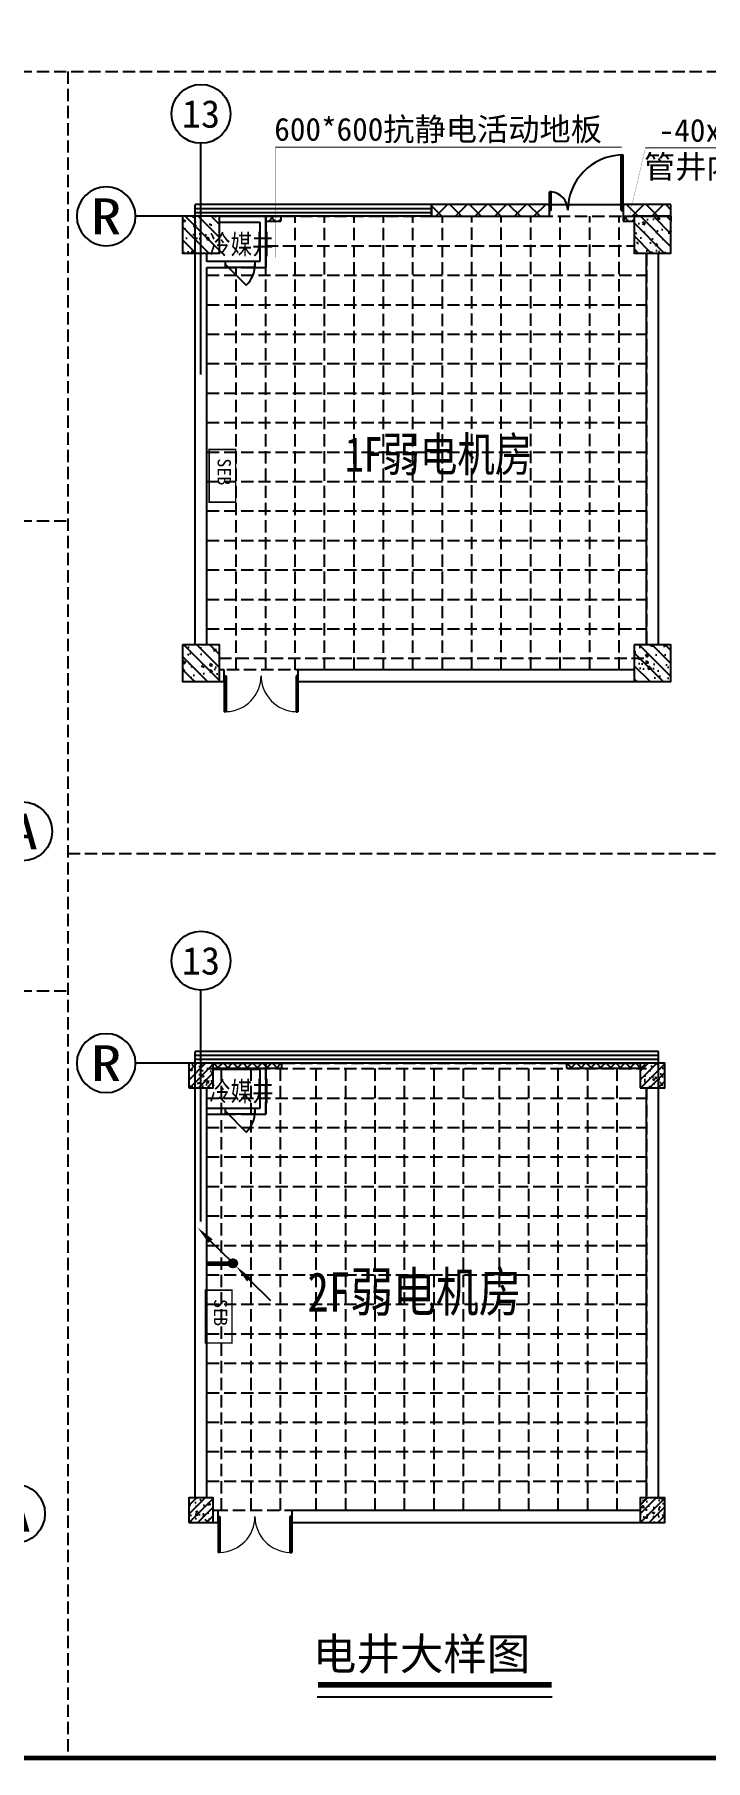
# Model space of a CAD drawing. Header units: millimetres. Extents: x -633009578 to 5705885, y -633235091 to 2571734.
# Drawn here: x 2508009 to 2521682, y 2071621 to 2106762 of the extents above; entities that cross this region are included whole.
import ezdxf
from ezdxf.enums import TextEntityAlignment as Align

# ---------------------------------------------------------------- set-up
doc = ezdxf.new("R2010")
doc.units = ezdxf.units.MM
doc.header["$LTSCALE"] = 1000
doc.header["$MEASUREMENT"] = 0
doc.linetypes.add('__DASH', pattern=[0.35, 0.25, -0.1])
doc.layers.get('0').update_dxf_attribs({"color": 9})
for name, color, linetype in [('000000000000电气', 7, 'Continuous'), ('A-COLUM(柱)', 255, 'Continuous'), ('A-DOOR(门）', 4, 'Continuous'), ('A-HATH(填充)', 8, 'Continuous'), ('A-TEXT(房间)', 243, 'Continuous'), ('A-WALL(墙)', 255, 'Continuous'), ('AXIS_TEXT', 7, 'Continuous'), ('C-AXIS(轴号)', 3, 'Continuous'), ('PUB_TEXT', 7, 'Continuous'), ('WALL', 9, 'Continuous'), ('WSB', 1, 'Continuous'), ('电-弱电平面-箭头', 3, 'Continuous'), ('电-强电平面-标注', 3, 'Continuous'), ('电-接地防雷-接地线', 132, 'Continuous'), ('设备-箱柜', 3, 'Continuous'), ('院图签、封面151013$0$PUB_TITLE', 153, 'Continuous'), ('院图签、封面151013$0$图签文字', 4, 'Continuous')]:
    doc.layers.add(name, color=color, linetype=linetype)
doc.styles.add('_TCH_AXIS', font='simhei.ttf', dxfattribs={"bigfont": 'GBCBIG'})
doc.styles.add('_TCH_DIM', font='simhei.ttf', dxfattribs={"width": 0.8, "bigfont": 'hztxt.shx'})
doc.styles.add('COMPLEX', font='simhei.ttf')
doc.styles.add('ELEC-DIM', font='simhei.ttf')
doc.styles.add('IDQSTYLE', font='simhei.ttf', dxfattribs={"width": 0.707, "bigfont": 'hztxt.shx'})
doc.styles.get("Standard").update_dxf_attribs({"font": 'simhei.ttf', "bigfont": 'hztxt.shx'})
doc.styles.add('TXT', font='simhei.ttf', dxfattribs={"width": 0.8, "bigfont": 'hztxt.shx'})
doc.styles.add('宋', font='simhei.ttf', dxfattribs={"width": 0.8})
doc.styles.add('院图签、封面151013$0$-宋体', font='simhei.ttf', dxfattribs={"width": 0.8})
doc.linetypes.add('GDLine', pattern='A,1,-3,5.8,["|",Standard,S=4,R=-45,X=-1.407,Y=-0.7],-0.1,["|",Standard,S=4,R=-45,X=-1.407,Y=-0.7],-0.1,["|",Standard,S=4,R=-45,X=-1.407,Y=-0.7],-0.1,["|",Standard,S=4,R=-45,X=-1.407,Y=-0.7],-0.1,5.8,-3,1', length=20)
pattern_1 = [(45, (-2082656.018835937, -1486480.48396524), (-100.0001016555733, 100.0001016555733), []), (135, (-2082656.018835937, -1486480.48396524), (-100.0001016555733, -100.0001016555733), [])]
pattern_2 = [(45, (-2082556.018835937, -1486480.48396524), (-200.0002033111466, 200.0002033111467), []), (135, (-2082556.018835937, -1486480.48396524), (-200.0002033111467, -200.0002033111466), [])]
pattern_3 = [(45, (-2082656.018835937, -1299474.580887649), (-100.0001016555733, 100.0001016555733), []), (135, (-2082656.018835937, -1299474.580887649), (-100.0001016555733, -100.0001016555733), [])]

# ---------------------------------------------------------------- blocks, each defined once
blk = doc.blocks.new('$DorLib2D$00000114')
at = {"color": 0}
blk.add_line((0.4999999999999964, 3.552713678800501e-15), (-0.2071067811864751, 0.7071067811864857), dxfattribs=at)
blk.add_arc((0.5000000000013856, -1.154631945610163e-12), 1.000000000001696, 135, 180, dxfattribs=at)
blk = doc.blocks.new('$DorLib2D$00000002')
for p, q in [((-0.5, -5.684341886080802e-17), (-0.5000000000000007, 0.4875)), ((-0.4750000000000007, 0.4875), (-0.5000000000000007, 0.4875)), ((-0.475, -2.842170943040401e-17), (-0.4750000000000007, 0.4875)), ((0.475, -2.842170943040401e-17), (0.4750000000000007, 0.4875)), ((0.4750000000000007, 0.4875), (0.5000000000000007, 0.4875)), ((0.5, -5.684341886080802e-17), (0.5000000000000007, 0.4875)), ((-0.5, -5.684341886080802e-17), (-0.475, -2.842170943040401e-17)), ((0.5, -5.684341886080802e-17), (0.475, -2.842170943040401e-17))]:
    blk.add_line(p, q)
at = {"lineweight": 13}
for centre, start, end in [((-0.4875, -4.263256414560601e-17), 0, 88.53071641864632), ((0.4875, -4.263256414560601e-17), 91.4692835813537, 180)]:
    blk.add_arc(centre, 0.4875, start, end, dxfattribs=at)
blk = doc.blocks.new('_FZH')
h = blk.add_hatch()
h.set_pattern_fill('钢筋混凝土', color=256, scale=0.1, style=0)
h.set_pattern_definition([(45, (0, 0), (-0.1767766952966369, 0.1767766952966369), []), (50, (0, 0), (0.7172601826007535, -0.06275213498259512), [0.07500000000000001, -0.8250000000000001]), (355, (0, 0), (-0.138751333613, 0.7521921337000119), [0.06, -0.66]), (100.4514, (0.05977168000000001, -0.00522934), (0.5785093817140216, 0.6894395420609536), [0.06374019, -0.701142112]), (46.1842, (0, 0.2), (1.067241048625645, -0.1655190143290181), [0.1125, -1.2375]), (96.6356, (0.088936745, 0.186206693), (0.9346627055487033, 0.9741178709004418), [0.095610288, -1.051713]), (351.1842, (0, 0.2), (0.9346619451336272, 0.9741186009253247), [0.09000000000000001, -0.9900000000000001]), (21, (0.1, 0.15), (0.5969070521184617, -0.4026188906653388), [0.07500000000000001, -0.8250000000000001]), (326, (0.1, 0.15), (0.2433153319215824, 0.7251500450468529), [0.06, -0.66]), (71.4514, (0.149742233, 0.116448394), (0.84022262858149, 0.3225304967099524), [0.06374019, -0.701142112]), (37.50000000000001, (0, 0), (0.01215985531729062, 0.3328938538313115), [0, -0.652, 0, -0.67, 0, -0.6625000000000001]), (7.499999999999999, (0, 0), (0.2630695374421486, 0.3944117118823603), [0, -0.382, 0, -0.637, 0, -0.2525]), (-32.5, (-0.223, 0), (0.533822436172409, -0.02255487173437976), [0, -0.25, 0, -0.78, 0, -1.035]), (-42.5, (-0.323, 0), (0.5831861693423862, 0.1001049823323177), [0, -0.325, 0, -0.518, 0, -0.735])])
h.paths.add_polyline_path([(-0.5, -0.5), (0.5, -0.5), (0.5, 0.5), (-0.5, 0.5)])
blk.add_lwpolyline([(-0.5, -0.5), (0.5, -0.5), (0.5, 0.5), (-0.5, 0.5)], close=True)
blk = doc.blocks.new('$DorLib2D$00000225')
at = {"color": 0}
for p, q in [((0.4750000000000032, -0.001447885298549778), (0.4750000000000032, 0.7521225008925327)), ((0.4750000000000032, 0.7521225008925327), (0.5000000000000036, 0.7521225008925363)), ((0.5000000000000036, -0.001447885298549778), (0.5000000000000036, 0.7521225008925363)), ((-0.4999999999999982, -3.552713678800501e-15), (-0.5, 0.252035990386009)), ((-0.4750000000000014, 0.252035990386009), (-0.5, 0.252035990386009)), ((-0.4749999999999996, -3.552713678800501e-15), (-0.4750000000000014, 0.252035990386009)), ((-0.4749999999999996, -3.552713678800501e-15), (-0.4999999999999947, -3.552713678800501e-15)), ((0.4750000000000032, -0.001447885298549778), (0.4999999999999929, -0.001447885298549778))]:
    blk.add_line(p, q, dxfattribs=at)
for centre, radius, start, end in [((0.5046168020419071, -0.001920809357812914), 0.7546247204382253, 92.24926861260724, 179.7237749158362), ((-0.5007908120542499, 0.002572563917482285), 0.2507930763238999, 359.7898704778746, 84.09743784757413)]:
    blk.add_arc(centre, radius, start, end, dxfattribs=at)
blk = doc.blocks.new('_AXISO')
blk.add_circle((0, 0), 0.5)
at = {"layer": 'AXIS_TEXT', "style": 'COMPLEX', "width": 1.041666666666667}
blk.add_attdef('A', text='', height=0.56, dxfattribs=at).set_placement((-0.25, -0.28), (0.25, -0.28), align=Align.FIT)
blk = doc.blocks.new('G$CA5E46A1A')
at = {"layer": 'A-HATH(填充)'}
h = blk.add_hatch(dxfattribs=at)
h.set_pattern_fill('多孔材料', color=256, scale=100, style=0)
h.set_pattern_definition(pattern_2)
h.paths.add_polyline_path([(-20357.50000048801, 31389.85202601459), (-17957.49999997951, 31389.85202601459), (-17957.49999997951, 31629.85202601925), (-20357.50000048801, 31629.85202601925)])
h = blk.add_hatch(dxfattribs=at)
h.set_pattern_fill('多孔材料', color=256, scale=100, style=0)
h.set_pattern_definition(pattern_2)
h.paths.add_polyline_path([(-16457.50000048801, 31389.85202601459), (-15482.50000021211, 31389.85202601459), (-15482.50000021211, 31629.85202601925), (-16457.50000048801, 31629.85202601925)])
h = blk.add_hatch(dxfattribs=at)
h.set_pattern_fill('多孔材料', color=256, scale=50, style=0)
h.set_pattern_definition(pattern_1)
h.paths.add_polyline_path([(-23737.49999986193, 31289.85202601645), (-23432.50000000233, 31289.85202601645), (-23432.50000000233, 31389.85202601645), (-23737.49999986193, 31389.85202601645)])
h = blk.add_hatch(dxfattribs=at)
h.set_pattern_fill('多孔材料', color=256, scale=50, style=0)
h.set_pattern_definition(pattern_1)
h.paths.add_polyline_path([(-16457.50000048801, 31289.85202601599), (-16232.50000021211, 31289.85202601599), (-16232.50000021211, 31389.85202601599), (-16457.50000048801, 31389.85202601599)])
h = blk.add_hatch(dxfattribs=at)
h.set_pattern_fill('多孔材料', color=256, scale=50, style=0)
h.set_pattern_definition(pattern_3)
h.paths.add_polyline_path([(-24807.50000021211, 14047.50240285322), (-23414.59878242598, 14047.50240285322), (-23414.59878242598, 14147.50240285322), (-24807.50000021211, 14147.50240285322)])
h = blk.add_hatch(dxfattribs=at)
h.set_pattern_fill('多孔材料', color=256, scale=50, style=0)
h.set_pattern_definition(pattern_3)
h.paths.add_polyline_path([(-23737.5000002929, 14047.50240285322), (-23414.59878242598, 14047.50240285322), (-23414.59878242598, 14147.50240285322), (-23737.5000002929, 14147.50240285322)])
h = blk.add_hatch(dxfattribs=at)
h.set_pattern_fill('多孔材料', color=256, scale=50, style=0)
h.set_pattern_definition(pattern_3)
h.paths.add_polyline_path([(-17607.50000072061, 14047.50240285299), (-16107.50000021211, 14047.50240285299), (-16107.50000021211, 14147.50240285299), (-17607.50000072061, 14147.50240285299)])
for p, q in [((-20357.5000002922, 31629.85202601645), (-25177.50000021211, 31629.85202601645)), ((-25177.50000021211, 31549.85202601645), (-20357.5000002922, 31549.85202601645)), ((-25177.50000021188, 31469.85202601645), (-20357.5000002922, 31469.85202601645)), ((-20357.5000002922, 31389.85202601645), (-25177.50000021188, 31389.85202601645)), ((-15737.50000018533, 14387.50000001839), (-25177.50000023283, 14387.50000001839)), ((-25177.5000002326, 14307.50000001839), (-15737.50000018557, 14307.50000001839)), ((-25177.5000002326, 14227.50000001839), (-15737.50000018603, 14227.50000001839)), ((-15737.5000001865, 14147.50000001839), (-25177.5000002326, 14147.50000001839))]:
    blk.add_line(p, q)
at = {"extrusion": (0, 0, -1)}
blk.add_line((-20357.5000002922, 31389.85202601645), (-20357.5000002922, 31629.85202601645), dxfattribs=at)
at = {"layer": 'A-DOOR(门）'}
for p, q in [((-17957.50000007334, 31629.85202601738), (-16457.50000007334, 31629.85202601738)), ((-23957.50000043539, 30469.85202228883), (-24557.50000043539, 30469.85202229721)), ((-23957.50000043726, 30349.85202228883), (-24557.50000043726, 30349.85202229721)), ((-23957.50000045146, 13227.4999962924), (-24557.50000045146, 13227.49999630079)), ((-23957.50000045332, 13107.4999962924), (-24557.50000045332, 13107.49999630079))]:
    blk.add_line(p, q, dxfattribs=at)
at = {"layer": 'A-WALL(墙)'}
for p, q in [((-25177.50000021048, 22664.85202564532), (-25177.50000021211, 31629.85202601645)), ((-24682.50000097579, 31389.85202368721), (-23737.50000090338, 31389.85202995595)), ((-23737.50000090338, 31389.85202995595), (-23737.50000090338, 30349.85202243133)), ((-23737.49999986193, 31389.85202601645), (-23432.50000000233, 31389.85202601645)), ((-23737.49999986193, 31389.85202601645), (-23737.49999986193, 31289.85202601645)), ((-23737.49999986193, 31289.85202601645), (-23432.50000000233, 31289.85202601645)), ((-23432.50000000233, 31389.85202601645), (-23432.50000000233, 31289.85202601645)), ((-16457.50000048801, 31389.85202601599), (-16232.50000021211, 31389.85202601599)), ((-16457.50000048801, 31389.85202601599), (-16457.50000048801, 31289.85202601599)), ((-16457.50000048801, 31289.85202601599), (-16232.50000021211, 31289.85202601599)), ((-15482.50000021211, 31389.85202601599), (-15482.50000021211, 31389.85202601599)), ((-15482.50000021211, 31389.85202601599), (-15482.50000021211, 31289.85202601599)), ((-15482.50000021211, 31289.85202601599), (-15482.50000021211, 31289.85202601599)), ((-24682.50000021211, 31269.85202368721), (-23857.4999999057, 31269.85202915967)), ((-23857.4999999057, 31269.85202915967), (-23857.49999990594, 30469.85202204855)), ((-25177.50000021211, 30469.8520223042), (-25177.50000002887, 30639.85202564532)), ((-24937.4999999369, 30469.85202206345), (-24937.50000035716, 30639.85202564579)), ((-15977.50000020117, 22664.85202564532), (-15977.50000023399, 30639.85202564579)), ((-15737.50000019302, 22664.85202564579), (-15737.50000020815, 30639.85202564579)), ((-24557.50000023027, 30469.85202198569), (-24937.4999999369, 30469.85202206345)), ((-24937.50000022096, 30349.85202244762), (-24557.50000023213, 30349.85202241316)), ((-24937.50000020303, 22664.85202564579), (-24937.50000022096, 30349.85202244762)), ((-24557.50000023213, 30349.85202241316), (-24557.50000023027, 30469.85202198569)), ((-23857.49999990594, 30469.85202204855), (-23957.50000023027, 30469.85202197731)), ((-23957.50000023027, 30469.85202197731), (-23957.50000023213, 30349.85202240478)), ((-23957.50000023213, 30349.85202240478), (-23737.50000090338, 30349.85202243133)), ((-24582.49999997951, 22154.85202603135), (-24682.50000065076, 22154.85202573752)), ((-24582.49999997928, 21914.85202605231), (-24582.49999997951, 22154.85202603135)), ((-16232.50000000023, 22154.8520259806), (-23082.49999997974, 22154.85202602437)), ((-23082.49999997974, 22154.85202602437), (-23082.49999997951, 21914.85202605091)), ((-24682.50000065099, 21914.85202600248), (-24582.49999997928, 21914.85202605231)), ((-23082.49999997951, 21914.85202605091), (-16232.5, 21914.85202604067)), ((-25177.50000022934, 5297.5000000461), (-25177.50000023283, 14387.50000001839)), ((-24807.50000021211, 14147.50240285322), (-23414.59878242598, 14147.50240285322)), ((-24807.50000095228, 14147.49999708054), (-23737.5000002929, 14147.5000036601)), ((-23737.5000002929, 14147.50240285322), (-23414.59878242598, 14147.50240285322)), ((-23737.5000002929, 14147.50240285322), (-23737.5000002929, 14047.50240285322)), ((-23737.5000002929, 14147.5000036601), (-23737.5000002929, 13107.49999637366)), ((-23414.59878242598, 14147.50240285322), (-23414.59878242598, 14047.50240285322)), ((-23414.59878242598, 14147.50240285322), (-23414.59878242598, 14047.50240285322)), ((-17607.50000072061, 14147.50240285299), (-16107.50000021211, 14147.50240285299)), ((-17607.50000072061, 14147.50240285299), (-17607.50000072061, 14047.50240285299)), ((-15737.50000022911, 5297.5000000461), (-15737.50000018533, 14387.50000001839)), ((-24807.50000021211, 14047.50240285322), (-23414.59878242598, 14047.50240285322)), ((-24807.50000021211, 14027.49999708054), (-23857.49999990617, 14027.50000288989)), ((-23857.49999990617, 14027.50000288989), (-23857.49999990617, 13227.49999639904)), ((-23737.5000002929, 14047.50240285322), (-23414.59878242598, 14047.50240285322)), ((-17607.50000072061, 14047.50240285299), (-16107.50000021211, 14047.50240285299)), ((-15857.50000021211, 14027.50000413763), (-15857.50000021211, 14027.50000413763)), ((-15857.50000021211, 13887.50000207848), (-15857.50000021211, 13887.50000207848)), ((-15857.50000021211, 13747.50000001932), (-15857.50000021211, 13747.50000001932)), ((-25177.50000021211, 13227.49999630731), (-25177.5000006326, 13647.49999906961)), ((-24937.50000022934, 5297.5000000461), (-24937.50000023213, 13647.49999906938)), ((-24937.50000046776, 13227.49999641394), (-24937.50000054529, 13647.49999906961)), ((-15977.50000017299, 5297.5000000461), (-15977.50000017649, 13647.5000000461)), ((-24557.49999995274, 13227.49999677693), (-24937.50000046776, 13227.49999641394)), ((-24937.50000021444, 13107.49999638996), (-24557.49999995413, 13107.49999663793)), ((-24557.49999995413, 13107.49999663793), (-24557.49999995274, 13227.49999677693)), ((-23857.49999990617, 13227.49999639904), (-23957.50000096997, 13227.49999676854)), ((-23957.50000096997, 13227.49999676854), (-23957.50000097114, 13107.49999663001)), ((-23957.50000097114, 13107.49999663001), (-23737.5000002929, 13107.49999637366)), ((-24707.50000048825, 5037.499999961117), (-24807.5, 5037.499999805121)), ((-24707.50000048825, 4797.499999961117), (-24707.50000048825, 5037.499999961117)), ((-16107.5, 5037.5), (-23207.50000048825, 5037.499999961117)), ((-23207.50000048825, 5037.499999961117), (-23207.50000048825, 4797.499999961117)), ((-24807.5, 4797.499999626772), (-24707.50000048825, 4797.499999961117)), ((-23207.50000048825, 4797.499999961117), (-16107.5, 4797.500000008382))]:
    blk.add_line(p, q, dxfattribs=at)
at = {"layer": 'C-AXIS(轴号)'}
for p, q in [((-25057.50000022398, 28165.35202600039), (-25057.50000022398, 32875.08816992561)), ((-22907.49403196434, 31389.85202600039), (-26389.24403196434, 31389.85202600039)), ((-25057.50000022398, 10923.00000000233), (-25057.50000022398, 15632.73614392756)), ((-22907.49403196434, 14147.50000000233), (-26389.24403196434, 14147.50000000233))]:
    blk.add_line(p, q, dxfattribs=at)
at = {"layer": 'WALL'}
for p, q in [((-17957.49999997951, 31629.85202601925), (-20357.50000048801, 31629.85202601925)), ((-20357.50000048801, 31629.85202601925), (-20357.50000048801, 31389.85202601459)), ((-17957.49999997951, 31389.85202601459), (-17957.49999997951, 31629.85202601925)), ((-15482.50000021211, 31629.85202601925), (-16457.50000048801, 31629.85202601925)), ((-16457.50000048801, 31629.85202601925), (-16457.50000048801, 31389.85202601459)), ((-15482.50000021211, 31389.85202601459), (-15482.50000021211, 31629.85202601925)), ((-20357.50000048801, 31389.85202601459), (-17957.49999997951, 31389.85202601459)), ((-16457.50000048801, 31389.85202601459), (-15482.50000021211, 31389.85202601459))]:
    blk.add_line(p, q, dxfattribs=at)
at = {"layer": '设备-箱柜', "color": 8, "linetype": '__DASH'}
blk.add_lwpolyline([(-53601.5, 34335.5), (0, 34335.5), (0, 0), (-53601.5, 0)], close=True, dxfattribs=at)
for points in [[(-27771.5, 34335.5), (-27771.5, 0)], [(-53601.5, 25186.5), (-27771.5, 25186.5)], [(-27771.5, 18418.5), (0, 18418.5)], [(-53601.5, 15621), (-27771.5, 15621)]]:
    blk.add_lwpolyline(points, dxfattribs=at)
at = {"layer": 'A-COLUM(柱)', "xscale": 750, "yscale": 750, "zscale": 750, "rotation": 270}
for p in [(-25057.50000021211, 31014.85202601599), (-15857.50000021211, 31014.85202601785), (-25057.50000021211, 22289.85202601599), (-15857.50000021211, 22289.85202601599)]:
    blk.add_blockref('_FZH', p, dxfattribs=at)
at = {"layer": 'A-COLUM(柱)', "xscale": 500, "yscale": 500, "zscale": 500}
for p in [(-25057.50000021211, 13897.50000001793), (-25057.50000021211, 13897.50000001793), (-15857.50000021211, 13897.50000001932), (-25057.50000022817, 5047.500000017695), (-15857.50000021211, 5047.500000017462)]:
    blk.add_blockref('_FZH', p, dxfattribs=at)
at = {"layer": 'A-DOOR(门）', "xscale": 1500, "yscale": 1500, "zscale": 1500}
blk.add_blockref('$DorLib2D$00000225', (-17207.50000007334, 31509.85202601738), dxfattribs=at)
at = {"layer": 'A-DOOR(门）', "xscale": 600, "yscale": 600, "zscale": 600, "rotation": 179.9999999992107}
for p in [(-24257.50000043632, 30409.85202229302), (-24257.50000045239, 13167.4999962966)]:
    blk.add_blockref('$DorLib2D$00000114', p, dxfattribs=at)
at = {"layer": 'A-DOOR(门）', "extrusion": (0, 0, -1), "xscale": -1500, "yscale": 1500, "zscale": 1500, "rotation": 180}
for p in [(23832.50000022165, 22034.85202601505), (23957.50000048266, 4917.500000002328)]:
    blk.add_blockref('$DorLib2D$00000002', p, dxfattribs=at)
at = {"layer": 'C-AXIS(轴号)'}
ref = blk.add_blockref('_AXISO', (-25057.50000022398, 33475.08816992561), dxfattribs=dict(at, xscale=1200, yscale=1200, zscale=1200))
ref.add_attrib('A', '13', dxfattribs={"layer": 'AXIS_TEXT', "height": 563.049419665769, "style": '_TCH_AXIS'}).set_placement((-25446.27221856476, 33193.56346009276), (-24668.72778188344, 33193.56346009276), align=Align.FIT)
ref = blk.add_blockref('_AXISO', (-26989.24403196434, 31389.85202600039), dxfattribs=dict(at, xscale=-1200, yscale=1200, zscale=1200))
ref.add_attrib('A', 'R', dxfattribs={"layer": 'AXIS_TEXT', "height": 728.8863382706846, "style": '_TCH_AXIS'}).set_placement((-27301.62389122322, 31025.40885686525), (-26676.86417270545, 31025.40885686525), align=Align.FIT)
ref = blk.add_blockref('_AXISO', (-28691.50596822891, 18865.09692239342), dxfattribs=dict(at, xscale=1200, yscale=1200, zscale=1200))
ref.add_attrib('A', 'A', dxfattribs={"layer": 'AXIS_TEXT', "height": 728.8863382706847, "style": '_TCH_AXIS'}).set_placement((-29003.8858274878, 18500.65375325806), (-28379.12610897003, 18500.65375325806), align=Align.FIT)
ref = blk.add_blockref('_AXISO', (-25057.50000022398, 16232.73614392756), dxfattribs=dict(at, xscale=1200, yscale=1200, zscale=1200))
ref.add_attrib('A', '13', dxfattribs={"layer": 'AXIS_TEXT', "height": 563.049419665769, "style": '_TCH_AXIS'}).set_placement((-25446.27221856476, 15951.2114340947), (-24668.72778188344, 15951.2114340947), align=Align.FIT)
ref = blk.add_blockref('_AXISO', (-26989.24403196434, 14147.50000000233), dxfattribs=dict(at, xscale=-1200, yscale=1200, zscale=1200))
ref.add_attrib('A', 'R', dxfattribs={"layer": 'AXIS_TEXT', "height": 728.8863382706846, "style": '_TCH_AXIS'}).set_placement((-27301.62389122322, 13783.05683086719), (-26676.86417270545, 13783.05683086719), align=Align.FIT)
ref = blk.add_blockref('_AXISO', (-28836.00596822868, 4973.999999938067), dxfattribs=dict(at, xscale=1200, yscale=1200, zscale=1200))
ref.add_attrib('A', 'A', dxfattribs={"layer": 'AXIS_TEXT', "height": 728.8863382706847, "style": '_TCH_AXIS'}).set_placement((-29148.38582748757, 4609.5568308027), (-28523.62610896979, 4609.5568308027), align=Align.FIT)
at = {"layer": 'A-TEXT(房间)', "color": 4, "style": 'TXT', "width": 0.8}
blk.add_text('1F弱电机房', height=700, dxfattribs=at).set_placement((-22123.93531704298, 26193.13180329511))
at = {"layer": 'PUB_TEXT', "style": '_TCH_DIM', "width": 0.8}
for s, height, p in [('冷媒井', 400, (-24888.26078257523, 30617.77618928882)), ('冷媒井', 400, (-24888.26078257523, 13375.42416329077)), ('2F弱电机房', 800, (-22887.8900007105, 9090.353942067362))]:
    blk.add_text(s, height=height, dxfattribs=at).set_placement(p)
blk = doc.blocks.new('HC001524')
at = {"color": 0, "linetype": 'Continuous', "const_width": 0.3}
blk.add_lwpolyline([(5, 2.5), (-5, 2.5), (-5, -2.5), (5, -2.5)], close=True, dxfattribs=at)
at = {"color": 0, "style": 'IDQSTYLE', "width": 0.7}
for tag, p in [('AF', (-1.5, -1.25)), ('PSFHATT', (7, -2.5))]:
    blk.add_attdef(tag, p, '', height=2.5, dxfattribs=at)
blk = doc.blocks.new('*X134')
at = {"color": 0, "linetype": 'Continuous'}
for p, q in [((192.590110055903, 446.7242872143482), (193.9264208598343, 448.0605980182795)), ((192.6512440212146, 447.2096852483717), (193.4410228258108, 447.9994640529679)), ((192.666080612941, 446.3759937026742), (194.2747143715083, 447.9846274612416)), ((192.8122309321682, 446.0978799531896), (194.552828120993, 447.8384771420143)), ((193.0126674313866, 445.874052383696), (194.7766556904866, 447.6380406427959)), ((193.2651240367983, 445.7022449203958), (194.9484631537868, 447.3855840373842)), ((193.5780466605768, 445.5909034754624), (195.0598045987202, 447.0726614136058)), ((193.9838870800477, 445.5724798262212), (195.0782282479613, 446.6668209941349))]:
    blk.add_line(p, q, dxfattribs=at)
blk = doc.blocks.new('HC001445')
at = {"color": 0, "linetype": 'Continuous'}
for p, q in [((0.1320978050268309, 0.05776119327106244), (3.237590705501646, 3.232738715067399)), ((-5.469508829517324, -5.531426259851287), (-2.364015929042509, -2.356448738054951))]:
    blk.add_line(p, q, dxfattribs=at)
for points in [[(3.237590705501646, 3.232738715067399, 0.8, 0, 0), (5.189490166405335, 5.119309791711203, 0, 0, 0)], [(-2.364015929042509, -2.356448738054951, 0.8, 0, 0), (-0.4121164681388194, -0.4698776614111466, 0, 0, 0)]]:
    blk.add_lwpolyline(points, format="xyseb", dxfattribs=at)
blk.add_circle((0, 0), 0.625, dxfattribs=at)
at = {"color": 0, "linetype": 'Continuous', "xscale": 0.5, "yscale": 0.5, "zscale": 0.5}
blk.add_blockref('*X134', (-96.91845018383214, -223.4069038532592), dxfattribs=at)
at = {"color": 0, "style": 'IDQSTYLE', "width": 0.7}
blk.add_attdef('PSFHATT', (7.189490166405335, -5.531426259851287), '', height=2.5, dxfattribs=at)
blk = doc.blocks.new('建筑图框_A0')
at = {"layer": '院图签、封面151013$0$PUB_TITLE', "const_width": 100}
blk.add_lwpolyline([(2500, 1000), (117900, 1000), (117900, 83100), (2500, 83100)], close=True, dxfattribs=at)
at = {"layer": '院图签、封面151013$0$图签文字', "color": 6, "style": '院图签、封面151013$0$-宋体'}
for tag, height, width, p in [('工程主持人', 400, 0.8000000000029104, (114688.0804010462, 36699.5688464453)), ('审定', 400, 0.8000000000029104, (114688.0804010462, 35899.56884644483)), ('审核', 400, 0.8000000000029104, (114688.0804010462, 35099.56884644437)), ('专业负责人', 400, 0.8000000000029104, (114688.0804010462, 34299.5688464439)), ('校对', 400, 0.8000000000029104, (114688.0804010462, 33499.56884644344)), ('设计', 400, 0.8000000000029104, (114688.0804010462, 32699.56884644297)), ('方案设计人', 400, 0.8000000000029104, (114688.0804010462, 31900.42615922005)), ('工程编号', 300, 0.6999999999970896, (115738.0804010411, 8700.424278954277)), ('版次', 300, 0.6999999999970896, (113538.0804010311, 3005.726258059498)), ('日期', 300, 0.6999999999970896, (116838.0804010863, 3000.226258123759)), ('图号', 200, 0.6999999999970896, (117338.0804010546, 2400.075247410685)), ('比例', 300, 0.6999999999970896, (113538.0804010015, 2200.188802679535)), ('图号_X施', 300, 0.6999999999970896, (116338.0804010404, 2200.188802651362)), ('图号_总数', 200, 0.6999999999970896, (117338.0804010425, 2000.075247410219))]:
    blk.add_attdef(tag, text='', height=height, dxfattribs=dict(at, width=width)).set_placement(p, align=Align.MIDDLE_CENTER)
at = {"layer": '院图签、封面151013$0$图签文字', "color": 6, "style": '院图签、封面151013$0$-宋体', "width": 0.7}
for tag, p in [('建设单位_001', (115735.8856235607, 7446.21079580821)), ('工程名称_001', (115733.5260729989, 6045.368099178996)), ('图名_001', (114542.8818887114, 4059.656552180292))]:
    blk.add_attdef(tag, p, '', height=300, dxfattribs=at)

msp = doc.modelspace()

# ---------------------------------------------------------------- linework, layer by layer
at = {"layer": '000000000000电气', "color": 4}
msp.add_line((2513769.105300462, 2072917.190124945), (2518555.876873095, 2072917.190124945), dxfattribs=at)
msp.add_line((2513769.105300462, 2072917.190124945), (2518555.876873095, 2072917.190124945), dxfattribs=at)
at = {"layer": '000000000000电气', "color": 4, "const_width": 115.2}
msp.add_lwpolyline([(2513789.38644293, 2073159.673564292), (2518548.336792037, 2073159.673564292), (2513789.38644293, 2073159.673564292), (2518548.336792037, 2073159.673564292), (2513789.38644293, 2073159.673564292)], dxfattribs=at)
msp.add_lwpolyline([(2513789.38644293, 2073159.673564292), (2518548.336792037, 2073159.673564292), (2513789.38644293, 2073159.673564292), (2518548.336792037, 2073159.673564292), (2513789.38644293, 2073159.673564292)], dxfattribs=at)
at = {"layer": 'WSB', "color": 3}
for points in [[(2519970.786154642, 2104468.091666474, 21.6, 21.6, 0), (2512921.039487086, 2104468.091666474, 4.32, 4.32, 0), (2512921.039487086, 2102218.450161749, 0, 0, 0)], [(2526435.8570665, 2104455.791372719, 21.6, 21.6, 0), (2520457.754398716, 2104455.791372719, 4.32, 4.32, 0), (2520114.505968313, 2103000.743538606, 4.32, 4.32, 0)]]:
    msp.add_lwpolyline(points, format="xyseb", dxfattribs=at)
at = {"layer": '电-强电平面-标注', "color": 3, "linetype": '__DASH'}
msp.add_lwpolyline([(2520481.505968045, 2102311.243538901), (2520481.505968148, 2094336.243538776), (2520226.505963577, 2094336.243538777), (2520226.50596914, 2093826.243538741), (2511776.505968146, 2093826.243538498), (2511776.505968101, 2094336.243538896), (2511521.505968099, 2094336.243538657), (2511521.505968103, 2102021.243535201), (2512721.505967413, 2102021.243535201), (2512721.505967407, 2103061.243538768), (2520226.505968101, 2103061.243538782), (2520226.505968101, 2102311.243538638), (2520481.505968045, 2102311.243538901)], close=True, dxfattribs=at)
for points in [[(2512721.50596811, 2093826.243538525), (2512721.50596811, 2103061.243538768)], [(2513321.50596811, 2093826.243538542), (2513321.50596811, 2103061.243538769)], [(2513921.50596811, 2093826.24353856), (2513921.50596811, 2103061.24353877)], [(2514521.50596811, 2093826.243538577), (2514521.50596811, 2103061.243538771)], [(2515121.50596811, 2093826.243538594), (2515121.50596811, 2103061.243538773)], [(2515721.50596811, 2093826.243538612), (2515721.50596811, 2103061.243538774)], [(2516321.50596811, 2093826.243538629), (2516321.50596811, 2103061.243538775)], [(2516921.50596811, 2093834.242082859), (2516921.50596811, 2103061.243538776)], [(2517521.50596811, 2093833.408298617), (2517521.50596811, 2103061.243538777)], [(2518121.50596811, 2093832.574514375), (2518121.50596811, 2103061.243538778)], [(2518721.50596811, 2093831.740730133), (2518721.50596811, 2103061.243538779)], [(2519321.50596811, 2093833.408298617), (2519321.50596811, 2103061.243538777)], [(2519921.50596811, 2093832.574514375), (2519921.50596811, 2103061.243538778)], [(2512721.505967411, 2102461.243536448), (2520226.505968101, 2102461.243536448)], [(2511521.50596811, 2094336.243538406), (2511521.505968113, 2102021.243535201)], [(2511521.505968103, 2101861.243536448), (2520481.505968051, 2101861.243536448)], [(2512121.50596811, 2093826.243538508), (2512121.505968113, 2102021.243535201)], [(2511521.505968102, 2101261.243536448), (2520481.505968058, 2101261.243536448)], [(2511521.505968102, 2100661.243536448), (2520481.505968066, 2100661.243536448)], [(2511521.505968102, 2100061.243536448), (2520481.505968074, 2100061.243536448)], [(2511521.505968102, 2099461.243536448), (2520481.505968082, 2099461.243536448)], [(2511521.505968101, 2098861.243536448), (2520481.50596809, 2098861.243536448)], [(2511521.505968101, 2098261.243536448), (2520481.505968098, 2098261.243536448)], [(2511521.505968103, 2097661.243536448), (2520481.505968051, 2097661.243536448)], [(2511521.505968102, 2097061.243536448), (2520481.505968058, 2097061.243536448)], [(2511521.505968102, 2096461.243536448), (2520481.505968066, 2096461.243536448)], [(2511521.505968102, 2095861.243536448), (2520481.505968074, 2095861.243536448)], [(2511521.505968102, 2095261.243536448), (2520481.505968082, 2095261.243536448)], [(2511521.505968101, 2094661.243536448), (2520481.50596809, 2094661.243536448)], [(2511776.505968101, 2094061.243536448), (2520481.505968098, 2094061.243536448)], [(2520481.505968086, 2085318.891512879), (2520481.505968191, 2076968.891512778), (2520351.505965319, 2076968.891512778), (2520351.505970883, 2076708.89151276), (2511651.505968313, 2076708.891512566), (2511651.505968085, 2076968.891512778), (2511521.505968084, 2076968.891512778), (2511521.505968081, 2084778.89150915), (2512721.50596802, 2084778.891509134), (2512721.50596802, 2085818.891512772), (2520351.505968101, 2085818.891512786), (2520351.505968101, 2085318.89151264), (2520503.511936459, 2085318.89151292)], [(2511521.505968084, 2085708.89151276), (2520481.505968179, 2085708.89151276)], [(2511821.505973544, 2076708.891512736), (2511821.505973544, 2085822.391512784)], [(2512421.505973544, 2076708.89151275), (2512421.505973544, 2085822.391512785)], [(2513021.505973584, 2076708.89151268), (2513021.505973584, 2085818.891512779)], [(2513751.505970842, 2076708.891512696), (2513751.505970842, 2085822.39151278)], [(2514351.505970842, 2076708.89151271), (2514351.505970842, 2085822.391512781)], [(2514951.505970842, 2076708.891512723), (2514951.505970842, 2085822.391512783)], [(2515551.505970842, 2076708.891512736), (2515551.505970842, 2085822.391512784)], [(2516151.505970842, 2076708.89151275), (2516151.505970842, 2085822.391512785)], [(2516751.505970883, 2076708.89151268), (2516751.505970883, 2085818.891512779)], [(2517481.50596814, 2076708.891512696), (2517481.50596814, 2085822.39151278)], [(2518081.50596814, 2076708.89151271), (2518081.50596814, 2085822.391512781)], [(2518681.50596814, 2076708.891512723), (2518681.50596814, 2085822.391512783)], [(2519281.50596814, 2076708.891512736), (2519281.50596814, 2085822.391512784)], [(2519881.50596814, 2076708.89151275), (2519881.50596814, 2085822.391512785)], [(2511521.505968084, 2085108.89151276), (2520481.505968179, 2085108.89151276)], [(2511521.505968084, 2084508.89151276), (2520481.505968179, 2084508.89151276)], [(2511521.505968084, 2083908.89151276), (2520481.505968179, 2083908.89151276)], [(2511521.505968084, 2083308.89151276), (2520481.505968179, 2083308.89151276)], [(2511521.505968084, 2082708.89151276), (2520481.505968179, 2082708.89151276)], [(2511521.505968084, 2082108.89151276), (2520481.505968179, 2082108.89151276)], [(2511521.505968084, 2081508.89151276), (2520481.505968179, 2081508.89151276)], [(2511521.505968084, 2080908.89151276), (2520481.505968179, 2080908.89151276)], [(2511521.505968084, 2080308.89151276), (2520481.505968179, 2080308.89151276)], [(2511521.505968084, 2079708.89151276), (2520481.505968179, 2079708.89151276)], [(2511521.505968084, 2079108.89151276), (2520481.505968179, 2079108.89151276)], [(2511521.505968084, 2078508.89151276), (2520481.505968179, 2078508.89151276)], [(2511521.505968084, 2077908.89151276), (2520481.505968179, 2077908.89151276)], [(2511521.505968084, 2077308.89151276), (2520481.505968187, 2077308.89151276)]]:
    msp.add_lwpolyline(points, dxfattribs=at)
at = {"layer": '电-接地防雷-接地线', "linetype": 'GDLine', "ltscale": 0.1, "const_width": 100}
msp.add_lwpolyline([(2511511.296864368, 2081735.799433375), (2512048.505968313, 2081735.799433375)], dxfattribs=at)

# ---------------------------------------------------------------- block references
at = {"layer": '电-弱电平面-箭头', "color": 4, "xscale": 140, "yscale": 140, "zscale": 140, "rotation": 90}
msp.add_blockref('HC001445', (2512050.346033974, 2081743.128000969), dxfattribs=at)
at = {"layer": '设备-箱柜'}
for name, p in [('建筑图框_A0', (2425455.291295354, 2070671.39151276)), ('G$CA5E46A1A', (2536459.005968313, 2071671.39151276))]:
    msp.add_blockref(name, p, dxfattribs=at)
ref = msp.add_blockref('HC001524', (2511838.881673632, 2097775.683851573), dxfattribs=dict(at, xscale=-107.52, yscale=107.52, zscale=107.52, rotation=89.99999999999993))
ref.add_attrib('AF', 'SEB', (2511741.368615059, 2098132.49599962), dxfattribs={"layer": '0', "color": 0, "height": 268.8, "rotation": 270, "style": 'ELEC-DIM'})
ref = msp.add_blockref('HC001524', (2511764.881673616, 2080658.331825575), dxfattribs=dict(at, xscale=-107.52, yscale=107.52, zscale=107.52, rotation=89.99999999999993))
ref.add_attrib('AF', 'SEB', (2511667.368615043, 2081015.143973622), dxfattribs={"layer": '0', "color": 0, "height": 268.8, "rotation": 270, "style": 'ELEC-DIM'})

# ---------------------------------------------------------------- texts
at = {"layer": '000000000000电气', "color": 4, "style": '宋'}
msp.add_text('电井大样图', height=650, dxfattribs=at).set_placement((2513679.775147374, 2073466.220008348))
at = {"layer": 'WSB', "color": 3, "style": '宋'}
for s, p in [('600*600抗静电活动地板', (2512895.476260054, 2104599.580298104)), ('-40x4热浸镀锌扁钢,', (2520727.873371315, 2104578.011731917)), ('管井内距地1.0M明设', (2520426.463049053, 2103836.866619507))]:
    msp.add_text(s, height=466.5599999999999, dxfattribs=at).set_placement(p)

doc.saveas('drawing.dxf')
